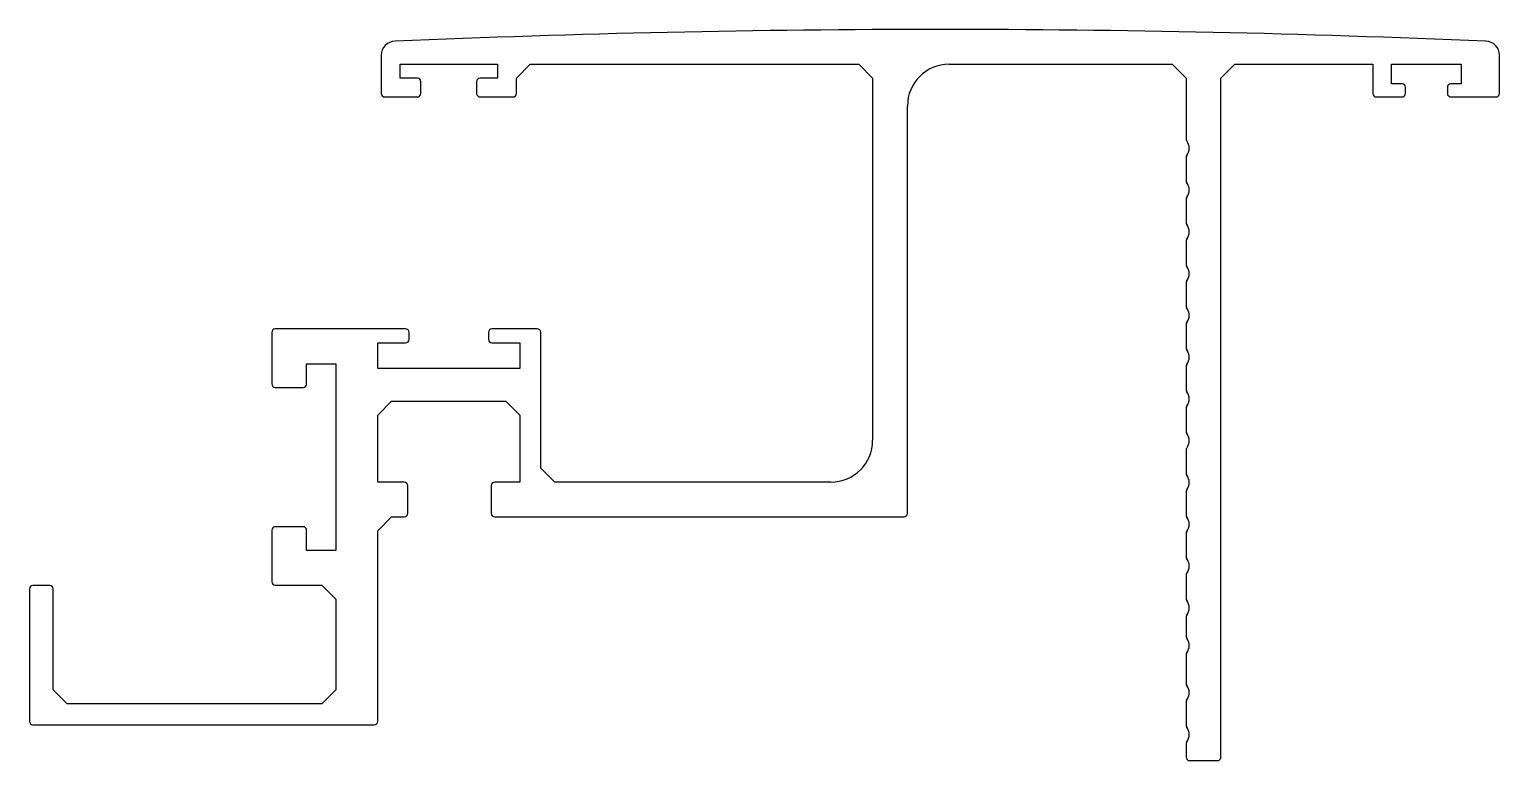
# Model space of a CAD drawing. Extents: x -112 to -6, y 538 to 590.
import ezdxf

# ---------------------------------------------------------------- set-up
doc = ezdxf.new("R2010")
doc.units = 0
doc.layers.get('0').update_dxf_attribs({"linetype": 'CONTINUOUS'})

msp = doc.modelspace()

# ---------------------------------------------------------------- linework, layer by layer
for p, q in [((-86.44, 588.56), (-86.44, 585.81)), ((-85.09, 586.91), (-85.09, 587.91)), ((-85.09, 587.91), (-78.09, 587.91)), ((-78.09, 587.91), (-78.09, 586.91)), ((-76.74, 586.91), (-75.74, 587.91)), ((-75.74, 587.91), (-52.17, 587.91)), ((-52.17, 587.91), (-51.17, 586.91)), ((-45.67, 587.91), (-29.67, 587.91)), ((-29.67, 587.91), (-28.67, 586.91)), ((-26.17, 586.91), (-25.17, 587.91)), ((-25.17, 587.91), (-15.27, 587.91)), ((-15.27, 587.91), (-15.27, 585.81)), ((-13.92, 586.51), (-13.92, 587.91)), ((-13.92, 587.91), (-8.92, 587.91)), ((-8.92, 587.91), (-8.92, 586.51)), ((-6.17, 585.81), (-6.17, 588.56)), ((-83.84, 586.91), (-85.09, 586.91)), ((-78.09, 586.91), (-79.34, 586.91)), ((-76.74, 585.81), (-76.74, 586.91)), ((-51.17, 586.91), (-51.17, 560.91)), ((-28.67, 586.91), (-28.67, 582.55)), ((-26.17, 538.16), (-26.17, 586.91)), ((-83.59, 585.81), (-83.59, 586.66)), ((-79.59, 586.66), (-79.59, 585.81)), ((-13.17, 586.51), (-13.92, 586.51)), ((-12.92, 585.81), (-12.92, 586.26)), ((-9.92, 586.26), (-9.92, 585.81)), ((-8.92, 586.51), (-9.67, 586.51)), ((-86.19, 585.56), (-83.84, 585.56)), ((-79.34, 585.56), (-76.99, 585.56)), ((-48.67, 555.66), (-48.67, 584.91)), ((-15.02, 585.56), (-13.17, 585.56)), ((-9.67, 585.56), (-6.42, 585.56)), ((-28.67, 581.21), (-28.67, 579.55)), ((-28.67, 578.21), (-28.67, 576.55)), ((-28.67, 575.21), (-28.67, 573.55)), ((-28.67, 572.21), (-28.67, 570.55)), ((-84.69, 568.91), (-94.04, 568.91)), ((-75.24, 568.91), (-78.49, 568.91)), ((-28.67, 569.21), (-28.67, 567.55)), ((-94.29, 568.66), (-94.29, 564.96)), ((-86.69, 566.06), (-86.69, 567.91)), ((-86.69, 567.91), (-84.69, 567.91)), ((-84.44, 568.16), (-84.44, 568.66)), ((-78.74, 568.66), (-78.74, 568.16)), ((-78.49, 567.91), (-76.49, 567.91)), ((-76.49, 567.91), (-76.49, 566.06)), ((-74.99, 558.91), (-74.99, 568.66)), ((-91.79, 564.96), (-91.79, 566.41)), ((-91.79, 566.41), (-89.69, 566.41)), ((-89.69, 566.41), (-89.69, 553.01)), ((-76.49, 566.06), (-86.69, 566.06)), ((-28.67, 566.21), (-28.67, 564.55)), ((-94.04, 564.71), (-92.04, 564.71)), ((-86.69, 562.71), (-85.69, 563.71)), ((-85.69, 563.71), (-77.49, 563.71)), ((-77.49, 563.71), (-76.49, 562.71)), ((-86.69, 557.91), (-86.69, 562.71)), ((-76.49, 562.71), (-76.49, 557.91)), ((-28.67, 563.21), (-28.67, 561.55)), ((-28.67, 560.21), (-28.67, 558.55)), ((-73.99, 557.91), (-74.99, 558.91)), ((-84.79, 557.91), (-86.69, 557.91)), ((-84.54, 555.66), (-84.54, 557.66)), ((-78.54, 557.66), (-78.54, 555.66)), ((-76.49, 557.91), (-78.29, 557.91)), ((-54.17, 557.91), (-73.99, 557.91)), ((-28.67, 557.21), (-28.67, 555.55)), ((-86.69, 554.41), (-85.69, 555.41)), ((-85.69, 555.41), (-84.79, 555.41)), ((-78.29, 555.41), (-48.92, 555.41)), ((-94.29, 554.46), (-94.29, 550.76)), ((-92.04, 554.71), (-94.04, 554.71)), ((-91.79, 553.01), (-91.79, 554.46)), ((-86.69, 540.74), (-86.69, 554.41)), ((-28.67, 554.21), (-28.67, 552.55)), ((-89.69, 553.01), (-91.79, 553.01)), ((-28.67, 551.21), (-28.67, 549.55)), ((-111.69, 550.24), (-111.69, 540.74)), ((-110.23, 550.49), (-111.44, 550.49)), ((-109.98, 542.99), (-109.98, 550.24)), ((-94.04, 550.51), (-90.69, 550.51)), ((-90.69, 550.51), (-89.69, 549.51)), ((-89.69, 549.51), (-89.69, 542.99)), ((-28.67, 548.21), (-28.67, 546.85)), ((-28.67, 545.51), (-28.67, 543.46)), ((-108.98, 541.99), (-109.98, 542.99)), ((-89.69, 542.99), (-90.69, 541.99)), ((-90.69, 541.99), (-108.98, 541.99)), ((-28.67, 542.12), (-28.67, 540.46)), ((-111.44, 540.49), (-86.94, 540.49)), ((-28.67, 539.12), (-28.67, 538.16)), ((-28.42, 537.91), (-26.42, 537.91))]:
    msp.add_line(p, q)
for centre, radius, start, end in [((-46.31, -310.91), 901.32, 87.51148, 92.48852), ((-85.44, 588.56), 1, 90, 180), ((-7.17, 588.56), 1, 0, 90), ((-45.67, 584.91), 3, 90, 180), ((-83.84, 586.66), 0.25, 0, 90), ((-79.34, 586.66), 0.25, 90, 180), ((-86.19, 585.81), 0.25, 180, 270), ((-83.84, 585.81), 0.25, 270, 360), ((-79.34, 585.81), 0.25, 180, 270), ((-76.99, 585.81), 0.25, 270, 360), ((-15.02, 585.81), 0.25, 180, 270), ((-13.17, 586.26), 0.25, 0, 90), ((-13.17, 585.81), 0.25, 270, 360), ((-9.67, 586.26), 0.25, 90, 180), ((-9.67, 585.81), 0.25, 180, 270), ((-6.42, 585.81), 0.25, 270, 360), ((-28.42, 582.55), 0.25, 180, 216.4256), ((-29.33, 581.88), 0.879, 323.5744, 36.4256), ((-28.42, 581.21), 0.25, 143.5744, 180), ((-28.42, 579.55), 0.25, 180, 216.4256), ((-29.33, 578.88), 0.879, 323.5744, 36.4256), ((-28.42, 578.21), 0.25, 143.5744, 180), ((-28.42, 576.55), 0.25, 180, 216.4256), ((-29.33, 575.88), 0.879, 323.5744, 36.4256), ((-28.42, 575.21), 0.25, 143.5744, 180), ((-28.42, 573.55), 0.25, 180, 216.4256), ((-29.33, 572.88), 0.879, 323.5744, 36.4256), ((-28.42, 572.21), 0.25, 143.5744, 180), ((-28.42, 570.55), 0.25, 180, 216.4256), ((-29.33, 569.88), 0.879, 323.5744, 36.4256), ((-94.04, 568.66), 0.25, 90, 180), ((-84.69, 568.66), 0.25, 0, 90), ((-78.49, 568.66), 0.25, 90, 180), ((-75.24, 568.66), 0.25, 0, 90), ((-28.42, 569.21), 0.25, 143.5744, 180), ((-84.69, 568.16), 0.25, 270, 360), ((-78.49, 568.16), 0.25, 180, 270), ((-28.42, 567.55), 0.25, 180, 216.4256), ((-29.33, 566.88), 0.879, 323.5744, 36.4256), ((-28.42, 566.21), 0.25, 143.5744, 180), ((-94.04, 564.96), 0.25, 180, 270), ((-92.04, 564.96), 0.25, 270, 360), ((-28.42, 564.55), 0.25, 180, 216.4256), ((-29.33, 563.88), 0.879, 323.5744, 36.4256), ((-28.42, 563.21), 0.25, 143.5744, 180), ((-28.42, 561.55), 0.25, 180, 216.4256), ((-29.33, 560.88), 0.879, 323.5744, 36.4256), ((-54.17, 560.91), 3, 270, 0), ((-28.42, 560.21), 0.25, 143.5744, 180), ((-28.42, 558.55), 0.25, 180, 216.4256), ((-29.33, 557.88), 0.879, 323.5744, 36.4256), ((-84.79, 557.66), 0.25, 0, 90), ((-78.29, 557.66), 0.25, 90, 180), ((-28.42, 557.21), 0.25, 143.5744, 180), ((-84.79, 555.66), 0.25, 270, 0), ((-78.29, 555.66), 0.25, 180, 270), ((-48.92, 555.66), 0.25, 270, 0), ((-28.42, 555.55), 0.25, 180, 216.4256), ((-29.33, 554.88), 0.879, 323.5744, 36.4256), ((-94.04, 554.46), 0.25, 90, 180), ((-92.04, 554.46), 0.25, 0, 90), ((-28.42, 554.21), 0.25, 143.5744, 180), ((-28.42, 552.55), 0.25, 180, 216.4256), ((-29.33, 551.88), 0.879, 323.5744, 36.4256), ((-28.42, 551.21), 0.25, 143.5744, 180), ((-111.44, 550.24), 0.25, 90, 180), ((-110.23, 550.24), 0.25, 0, 90), ((-94.04, 550.76), 0.25, 180, 270), ((-28.42, 549.55), 0.25, 180, 216.4256), ((-29.33, 548.88), 0.879, 323.5744, 36.4256), ((-28.42, 548.21), 0.25, 143.5744, 180), ((-28.42, 546.85), 0.25, 180, 216.4256), ((-29.33, 546.18), 0.879, 323.5744, 36.4256), ((-28.42, 545.51), 0.25, 143.5744, 180), ((-28.42, 543.46), 0.25, 180, 216.4256), ((-29.33, 542.79), 0.879, 323.5744, 36.4256), ((-28.42, 542.12), 0.25, 143.5744, 180), ((-111.44, 540.74), 0.25, 180, 270), ((-86.94, 540.74), 0.25, 270, 360), ((-28.42, 540.46), 0.25, 180, 216.4256), ((-29.33, 539.79), 0.879, 323.5744, 36.4256), ((-28.42, 539.12), 0.25, 143.5744, 180), ((-28.42, 538.16), 0.25, 180, 270), ((-26.42, 538.16), 0.25, 270, 360)]:
    msp.add_arc(centre, radius, start, end)

doc.saveas('drawing.dxf')
